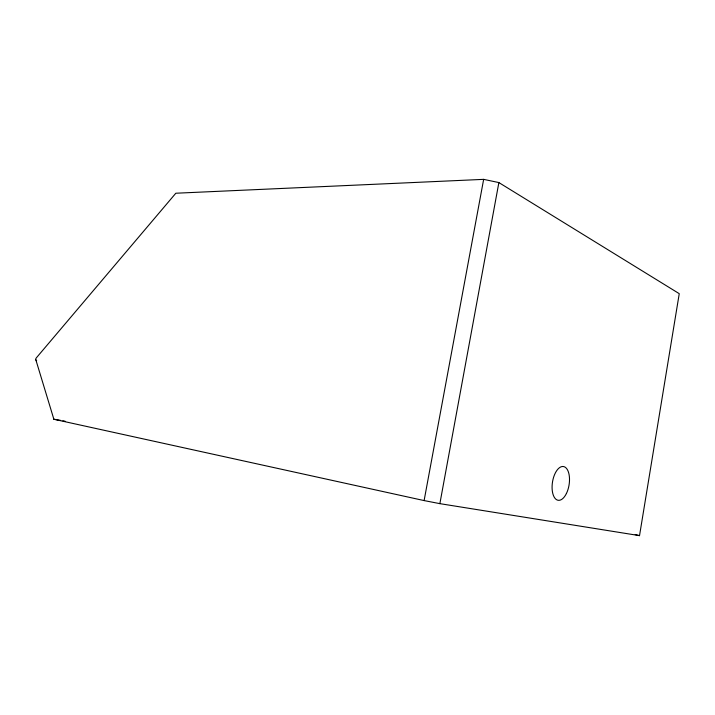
<?xml version="1.0" encoding="UTF-8"?>
<svg xmlns="http://www.w3.org/2000/svg" width="715" height="715" viewBox="0 0 715 715"><rect width="100%" height="100%" fill="white"/><g stroke="black" fill="none" stroke-linecap="round" stroke-linejoin="round"><path stroke-width="1.07" d="M35.839 359.797L53.866 419.249L424.111 500.58L439.868 503.646L639.523 535.642L679.25 293.668L498.873 182.575L483.653 179.358L175.827 193.229L36.322 357.884A3.933 2.377 -14.9 0 0 36.653 360.682M439.868 503.646L498.873 182.575M424.111 500.58L483.653 179.358M53.732 419.205L60.677 420.402M62.866 420.795L65.065 421.189M635.215 534.552L639.523 535.642M566.396 493.547A17.08 8.41 -81.1 0 0 563.804 466.6A17.08 8.41 -81.1 0 0 552.203 490.043A17.08 8.41 -81.1 0 0 566.396 493.547"/></g></svg>
